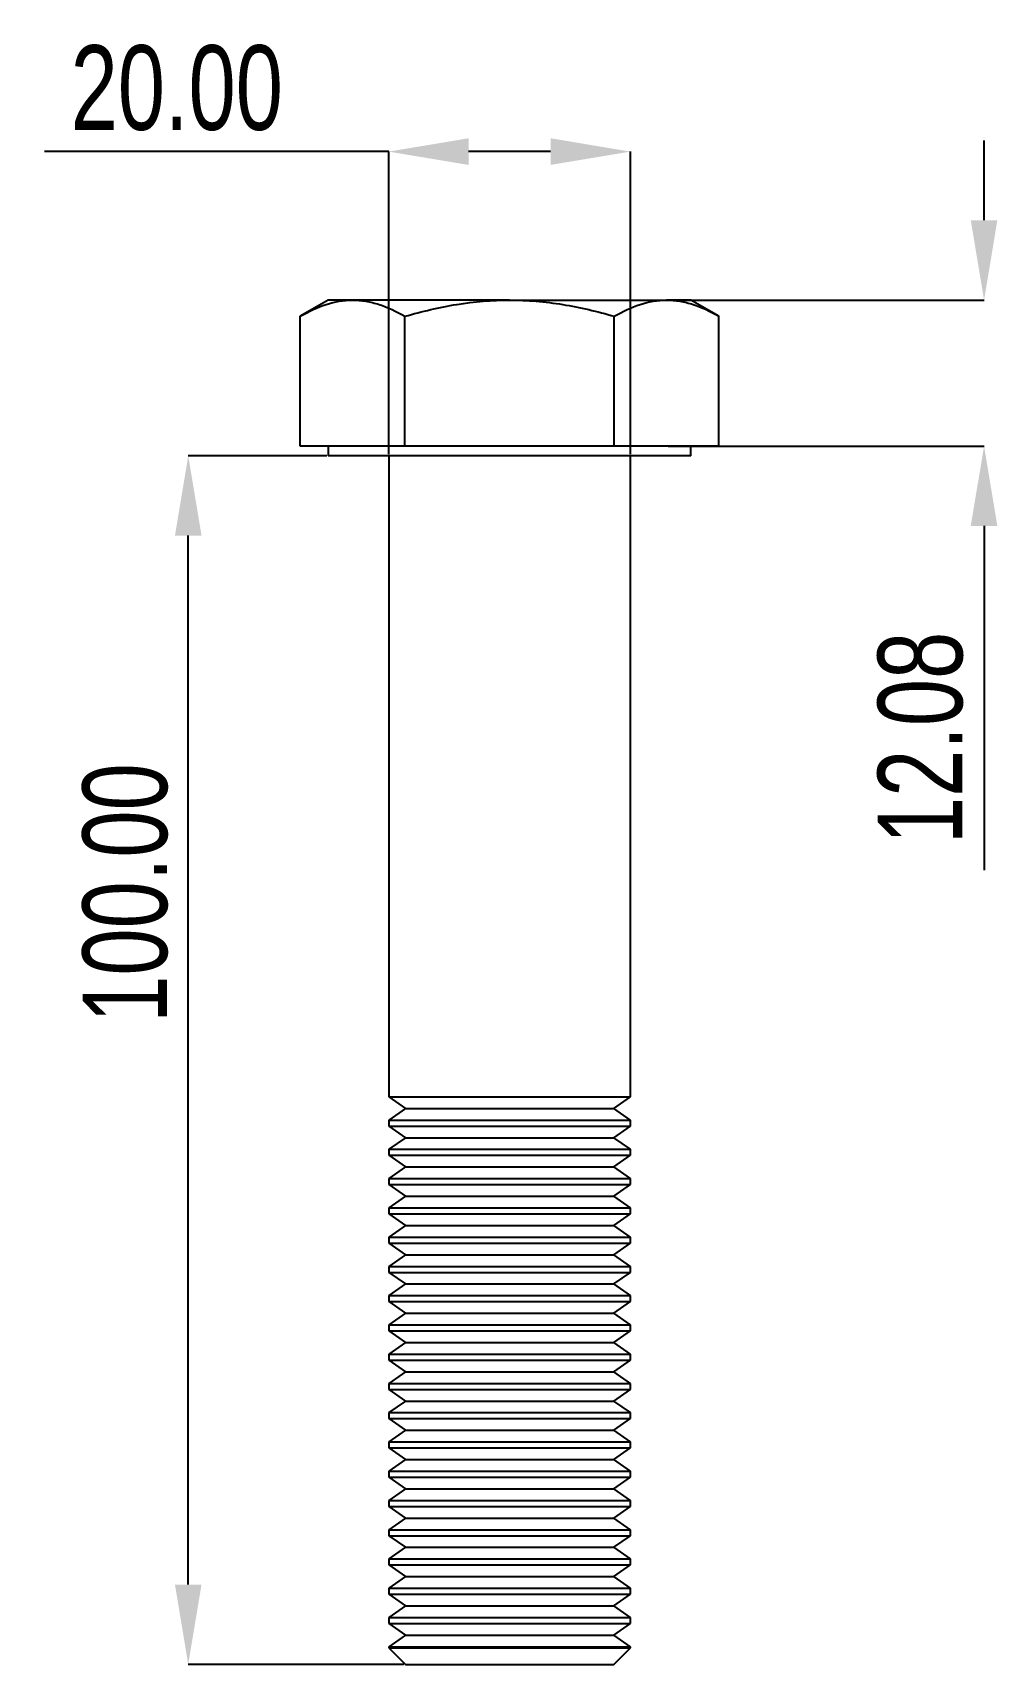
# Model space of a CAD drawing. Header units: millimetres. Extents: x 256 to 501, y 105 to 302.
# Drawn here: x 388.5 to 428.5, y 210.3 to 277.8 of the extents above; entities that cross this region are included whole.
import ezdxf

# ---------------------------------------------------------------- set-up
doc = ezdxf.new("R2010")
doc.units = ezdxf.units.MM
doc.header["$PDSIZE"] = -1
doc.styles.add('SLDTEXTSTYLE0', font='TXT', dxfattribs={"width": 0.75})
doc.dimstyles.new('SLDDIMSTYLE0', dxfattribs={"dimtxt": 3.5, "dimasz": 3.302, "dimexe": 0, "dimexo": 0.0625, "dimgap": 0.875, "dimtad": 1, "dimlfac": 2, "dimrnd": 1e-09, "dimzin": 4, "dimdsep": 46, "dimtxsty": 'SLDTEXTSTYLE0', "dimsah": 1, "dimcen": 0.09, "dimadec": 0, "dimazin": 1, "dimtfac": 1, "dimtofl": 0, "dimtmove": 0, "dimatfit": 3, "dimfxl": 1, "dimfrac": 2, "dimtolj": 1, "dimtzin": 12, "dimarcsym": 0})

# ---------------------------------------------------------------- blocks, each defined once
blk = doc.blocks.new('_D')
at = {"color": 0, "linetype": 'Continuous', "lineweight": -2, "transparency": 16777216}
for p, q in [((400.72, 260.337), (394.986, 260.337)), ((394.986, 213.639), (394.986, 257.035)), ((403.907, 210.337), (394.986, 210.337))]:
    blk.add_line(p, q, dxfattribs=at)
at = {"color": 0, "linetype": 'Continuous', "transparency": 16777216}
for points in [[(394.436, 257.035), (395.536, 257.035), (394.986, 260.337)], [(394.436, 213.639), (395.536, 213.639), (394.986, 210.337)]]:
    blk.add_solid(points, dxfattribs=at)
at = {"layer": 'Defpoints', "color": 0, "linetype": 'Continuous', "transparency": 16777216}
for p in [(394.986, 260.337), (400.782, 260.337), (403.969, 210.337)]:
    blk.add_point(p, dxfattribs=at)
at = {"color": 0, "linetype": 'Continuous', "lineweight": 18, "transparency": 16777216, "insert": (390.611, 242.248), "char_height": 3.5, "attachment_point": 2, "rotation": 90, "style": 'SLDTEXTSTYLE0'}
blk.add_mtext('\\A1;100.00', dxfattribs=at)
blk = doc.blocks.new('*D14')
at = {"color": 0, "lineweight": -2, "transparency": 16777216}
for p, q in [((403.282, 272.92), (389.043, 272.92)), ((403.282, 260.399), (403.282, 272.92)), ((409.98, 272.92), (406.584, 272.92)), ((413.282, 260.399), (413.282, 272.92))]:
    blk.add_line(p, q, dxfattribs=at)
at = {"color": 0, "transparency": 16777216}
for points in [[(406.584, 273.471), (406.584, 272.37), (403.282, 272.92)], [(409.98, 273.471), (409.98, 272.37), (413.282, 272.92)]]:
    blk.add_solid(points, dxfattribs=at)
at = {"layer": 'Defpoints', "color": 0, "transparency": 16777216}
for p in [(403.282, 272.92), (403.282, 260.337), (413.282, 260.337)]:
    blk.add_point(p, dxfattribs=at)
at = {"color": 0, "transparency": 16777216, "insert": (394.511, 275.545), "char_height": 3.5, "attachment_point": 5, "style": 'SLDTEXTSTYLE0'}
blk.add_mtext('\\A1;20.00', dxfattribs=at)
blk = doc.blocks.new('*D26')
at = {"color": 0, "lineweight": -2, "transparency": 16777216}
for p, q in [((427.914, 270.079), (427.914, 273.381)), ((414.84, 266.777), (427.914, 266.777)), ((414.84, 260.737), (427.914, 260.737)), ((427.914, 257.435), (427.914, 243.195))]:
    blk.add_line(p, q, dxfattribs=at)
at = {"color": 0, "transparency": 16777216}
for points in [[(427.363, 270.079), (428.464, 270.079), (427.914, 266.777)], [(427.363, 257.435), (428.464, 257.435), (427.914, 260.737)]]:
    blk.add_solid(points, dxfattribs=at)
at = {"layer": 'Defpoints', "color": 0, "transparency": 16777216}
for p in [(414.777, 266.777), (414.777, 260.737), (427.914, 260.737)]:
    blk.add_point(p, dxfattribs=at)
at = {"color": 0, "transparency": 16777216, "insert": (425.289, 248.664), "char_height": 3.5, "attachment_point": 5, "rotation": 90, "style": 'SLDTEXTSTYLE0'}
blk.add_mtext('\\A1;12.08', dxfattribs=at)

msp = doc.modelspace()

# ---------------------------------------------------------------- linework, layer by layer
at = {"color": 7, "linetype": 'Continuous', "lineweight": 25}
for p, q in [((400.7821, 266.7768), (399.6219, 266.1069)), ((401.7869, 266.7768), (400.7821, 266.7768)), ((408.2821, 266.7768), (401.7869, 266.7768)), ((408.2821, 266.7768), (414.7773, 266.7768)), ((415.7821, 266.7768), (414.7773, 266.7768)), ((416.9424, 266.1069), (415.7821, 266.7768)), ((399.6219, 260.7368), (399.6219, 266.1069)), ((403.952, 260.7368), (403.952, 266.1069)), ((412.6122, 260.7368), (412.6122, 266.1069)), ((416.9424, 260.7368), (416.9424, 266.1069)), ((401.7869, 260.7368), (399.6219, 260.7368)), ((400.7821, 260.7368), (400.7821, 260.3368)), ((403.952, 260.7368), (401.7869, 260.7368)), ((408.2821, 260.7368), (403.952, 260.7368)), ((412.6122, 260.7368), (408.2821, 260.7368)), ((414.7773, 260.7368), (412.6122, 260.7368)), ((416.9424, 260.7368), (414.7773, 260.7368)), ((415.7821, 260.3368), (415.7821, 260.7368)), ((415.7821, 260.3368), (400.7821, 260.3368)), ((403.2821, 260.3368), (403.2821, 233.8178)), ((413.2821, 233.8178), (413.2821, 260.3368)), ((403.2821, 233.8178), (403.9691, 233.3368)), ((403.2821, 233.8178), (413.2821, 233.8178)), ((412.5951, 233.3368), (413.2821, 233.8178)), ((403.9691, 233.3368), (403.2821, 232.8557)), ((403.9691, 233.3368), (412.5951, 233.3368)), ((413.2821, 232.8557), (412.5951, 233.3368)), ((403.2821, 232.8557), (403.2821, 232.6073)), ((403.2821, 232.8557), (413.2821, 232.8557)), ((403.2821, 232.6073), (403.9691, 232.1262)), ((403.2821, 232.6073), (413.2821, 232.6073)), ((412.5951, 232.1262), (413.2821, 232.6073)), ((413.2821, 232.6073), (413.2821, 232.8557)), ((403.9691, 232.1262), (403.2821, 231.6452)), ((403.2821, 231.6452), (403.2821, 231.3967)), ((403.2821, 231.6452), (413.2821, 231.6452)), ((403.9691, 232.1262), (412.5951, 232.1262)), ((413.2821, 231.6452), (412.5951, 232.1262)), ((413.2821, 231.3967), (413.2821, 231.6452)), ((403.2821, 231.3967), (403.9691, 230.9157)), ((403.2821, 231.3967), (413.2821, 231.3967)), ((403.9691, 230.9157), (403.2821, 230.4347)), ((403.9691, 230.9157), (412.5951, 230.9157)), ((412.5951, 230.9157), (413.2821, 231.3967)), ((413.2821, 230.4347), (412.5951, 230.9157)), ((403.2821, 230.4347), (403.2821, 230.1862)), ((403.2821, 230.4347), (413.2821, 230.4347)), ((413.2821, 230.1862), (413.2821, 230.4347)), ((403.2821, 230.1862), (403.9691, 229.7052)), ((403.2821, 230.1862), (413.2821, 230.1862)), ((403.9691, 229.7052), (403.2821, 229.2241)), ((403.9691, 229.7052), (412.5951, 229.7052)), ((412.5951, 229.7052), (413.2821, 230.1862)), ((413.2821, 229.2241), (412.5951, 229.7052)), ((403.2821, 229.2241), (403.2821, 228.9757)), ((403.2821, 229.2241), (413.2821, 229.2241)), ((403.2821, 228.9757), (403.9691, 228.4946)), ((403.2821, 228.9757), (413.2821, 228.9757)), ((412.5951, 228.4946), (413.2821, 228.9757)), ((413.2821, 228.9757), (413.2821, 229.2241)), ((403.9691, 228.4946), (403.2821, 228.0136)), ((403.9691, 228.4946), (412.5951, 228.4946)), ((413.2821, 228.0136), (412.5951, 228.4946)), ((403.2821, 228.0136), (403.2821, 227.7652)), ((403.2821, 228.0136), (413.2821, 228.0136)), ((403.2821, 227.7652), (403.9691, 227.2841)), ((403.2821, 227.7652), (413.2821, 227.7652)), ((412.5951, 227.2841), (413.2821, 227.7652)), ((413.2821, 227.7652), (413.2821, 228.0136)), ((403.9691, 227.2841), (403.2821, 226.8031)), ((403.9691, 227.2841), (412.5951, 227.2841)), ((413.2821, 226.8031), (412.5951, 227.2841)), ((403.2821, 226.8031), (403.2821, 226.5546)), ((403.2821, 226.8031), (413.2821, 226.8031)), ((403.2821, 226.5546), (403.9691, 226.0736)), ((403.2821, 226.5546), (413.2821, 226.5546)), ((412.5951, 226.0736), (413.2821, 226.5546)), ((413.2821, 226.5546), (413.2821, 226.8031)), ((403.9691, 226.0736), (403.2821, 225.5926)), ((403.2821, 225.5926), (403.2821, 225.3441)), ((403.2821, 225.5926), (413.2821, 225.5926)), ((403.9691, 226.0736), (412.5951, 226.0736)), ((413.2821, 225.5926), (412.5951, 226.0736)), ((413.2821, 225.3441), (413.2821, 225.5926)), ((403.2821, 225.3441), (403.9691, 224.8631)), ((403.2821, 225.3441), (413.2821, 225.3441)), ((403.9691, 224.8631), (403.2821, 224.382)), ((403.9691, 224.8631), (412.5951, 224.8631)), ((412.5951, 224.8631), (413.2821, 225.3441)), ((413.2821, 224.382), (412.5951, 224.8631)), ((403.2821, 224.382), (403.2821, 224.1336)), ((403.2821, 224.382), (413.2821, 224.382)), ((403.2821, 224.1336), (403.9691, 223.6525)), ((403.2821, 224.1336), (413.2821, 224.1336)), ((412.5951, 223.6525), (413.2821, 224.1336)), ((413.2821, 224.1336), (413.2821, 224.382)), ((403.9691, 223.6525), (403.2821, 223.1715)), ((403.9691, 223.6525), (412.5951, 223.6525)), ((413.2821, 223.1715), (412.5951, 223.6525)), ((403.2821, 223.1715), (403.2821, 222.9231)), ((403.2821, 223.1715), (413.2821, 223.1715)), ((403.2821, 222.9231), (403.9691, 222.442)), ((403.2821, 222.9231), (413.2821, 222.9231)), ((412.5951, 222.442), (413.2821, 222.9231)), ((413.2821, 222.9231), (413.2821, 223.1715)), ((403.9691, 222.442), (403.2821, 221.961)), ((403.9691, 222.442), (412.5951, 222.442)), ((413.2821, 221.961), (412.5951, 222.442)), ((403.2821, 221.961), (403.2821, 221.7125)), ((403.2821, 221.961), (413.2821, 221.961)), ((403.2821, 221.7125), (403.9691, 221.2315)), ((403.2821, 221.7125), (413.2821, 221.7125)), ((412.5951, 221.2315), (413.2821, 221.7125)), ((413.2821, 221.7125), (413.2821, 221.961)), ((403.9691, 221.2315), (403.2821, 220.7504)), ((403.2821, 220.7504), (403.2821, 220.502)), ((403.2821, 220.7504), (413.2821, 220.7504)), ((403.9691, 221.2315), (412.5951, 221.2315)), ((413.2821, 220.7504), (412.5951, 221.2315)), ((413.2821, 220.502), (413.2821, 220.7504)), ((403.2821, 220.502), (403.9691, 220.021)), ((403.2821, 220.502), (413.2821, 220.502)), ((412.5951, 220.021), (413.2821, 220.502)), ((403.9691, 220.021), (403.2821, 219.5399)), ((403.2821, 219.5399), (403.2821, 219.2915)), ((403.2821, 219.5399), (413.2821, 219.5399)), ((403.9691, 220.021), (412.5951, 220.021)), ((413.2821, 219.5399), (412.5951, 220.021)), ((413.2821, 219.2915), (413.2821, 219.5399)), ((403.2821, 219.2915), (403.9691, 218.8104)), ((403.2821, 219.2915), (413.2821, 219.2915)), ((403.9691, 218.8104), (403.2821, 218.3294)), ((403.9691, 218.8104), (412.5951, 218.8104)), ((412.5951, 218.8104), (413.2821, 219.2915)), ((413.2821, 218.3294), (412.5951, 218.8104)), ((403.2821, 218.3294), (403.2821, 218.081)), ((403.2821, 218.3294), (413.2821, 218.3294)), ((403.2821, 218.081), (403.9691, 217.5999)), ((403.2821, 218.081), (413.2821, 218.081)), ((412.5951, 217.5999), (413.2821, 218.081)), ((413.2821, 218.081), (413.2821, 218.3294)), ((403.9691, 217.5999), (403.2821, 217.1189)), ((403.9691, 217.5999), (412.5951, 217.5999)), ((413.2821, 217.1189), (412.5951, 217.5999)), ((403.2821, 217.1189), (403.2821, 216.8704)), ((403.2821, 217.1189), (413.2821, 217.1189)), ((403.2821, 216.8704), (403.9691, 216.3894)), ((403.2821, 216.8704), (413.2821, 216.8704)), ((412.5951, 216.3894), (413.2821, 216.8704)), ((413.2821, 216.8704), (413.2821, 217.1189)), ((403.9691, 216.3894), (403.2821, 215.9083)), ((403.9691, 216.3894), (412.5951, 216.3894)), ((413.2821, 215.9083), (412.5951, 216.3894)), ((403.2821, 215.9083), (403.2821, 215.6599)), ((403.2821, 215.9083), (413.2821, 215.9083)), ((403.2821, 215.6599), (403.9691, 215.1789)), ((403.2821, 215.6599), (413.2821, 215.6599)), ((412.5951, 215.1789), (413.2821, 215.6599)), ((413.2821, 215.6599), (413.2821, 215.9083)), ((403.9691, 215.1789), (403.2821, 214.6978)), ((403.2821, 214.6978), (403.2821, 214.4494)), ((403.2821, 214.6978), (413.2821, 214.6978)), ((403.9691, 215.1789), (412.5951, 215.1789)), ((413.2821, 214.6978), (412.5951, 215.1789)), ((413.2821, 214.4494), (413.2821, 214.6978)), ((403.2821, 214.4494), (403.9691, 213.9683)), ((403.2821, 214.4494), (413.2821, 214.4494)), ((412.5951, 213.9683), (413.2821, 214.4494)), ((403.9691, 213.9683), (403.2821, 213.4873)), ((403.2821, 213.4873), (403.2821, 213.2389)), ((403.2821, 213.4873), (413.2821, 213.4873)), ((403.9691, 213.9683), (412.5951, 213.9683)), ((413.2821, 213.4873), (412.5951, 213.9683)), ((413.2821, 213.2389), (413.2821, 213.4873)), ((403.2821, 213.2389), (403.9691, 212.7578)), ((403.2821, 213.2389), (413.2821, 213.2389)), ((403.9691, 212.7578), (403.2821, 212.2768)), ((403.9691, 212.7578), (412.5951, 212.7578)), ((412.5951, 212.7578), (413.2821, 213.2389)), ((413.2821, 212.2768), (412.5951, 212.7578)), ((403.2821, 212.2768), (403.2821, 212.0283)), ((403.2821, 212.2768), (413.2821, 212.2768)), ((403.2821, 212.0283), (403.9691, 211.5473)), ((403.2821, 212.0283), (413.2821, 212.0283)), ((412.5951, 211.5473), (413.2821, 212.0283)), ((413.2821, 212.0283), (413.2821, 212.2768)), ((403.9691, 211.5473), (403.2821, 211.0662)), ((403.9691, 211.5473), (412.5951, 211.5473)), ((413.2821, 211.0662), (412.5951, 211.5473)), ((403.2821, 211.0662), (403.2821, 211.0238)), ((403.2821, 211.0662), (413.2821, 211.0662)), ((403.2821, 211.0238), (403.9691, 210.3368)), ((403.2821, 211.0238), (408.2821, 211.0238)), ((408.2821, 211.0238), (413.2821, 211.0238)), ((412.5951, 210.3368), (413.2821, 211.0238)), ((413.2821, 211.0238), (413.2821, 211.0662)), ((403.9691, 210.3368), (408.2821, 210.3368)), ((408.2821, 210.3368), (412.5951, 210.3368))]:
    msp.add_line(p, q, dxfattribs=at)
for points, knots in [([(399.6219, 266.1069), (399.976, 266.3114), (400.3328, 266.4798), (401.0538, 266.7129), (401.4181, 266.7768), (401.7869, 266.7768)], [0, 0, 0, 0, 0.5, 0.5, 1, 1, 1, 1]), ([(401.7869, 266.7768), (401.9707, 266.7768), (402.1552, 266.7609), (402.5203, 266.6996), (402.7017, 266.6543), (403.2424, 266.4792), (403.5987, 266.3109), (403.952, 266.1069)], [0, 0, 0, 0, 0.25, 0.25, 0.5, 0.5, 1, 1, 1, 1]), ([(403.952, 266.1069), (404.6569, 266.3104), (405.3779, 266.4808), (406.8227, 266.7138), (407.5497, 266.7768), (408.2821, 266.7768)], [0, 0, 0, 0, 0.5, 0.5, 1, 1, 1, 1]), ([(408.2821, 266.7768), (408.6486, 266.7768), (409.0168, 266.7611), (409.754, 266.6992), (410.1187, 266.6533), (411.2027, 266.4773), (411.9119, 266.309), (412.6122, 266.1069)], [0, 0, 0, 0, 0.25, 0.25, 0.5, 0.5, 1, 1, 1, 1]), ([(412.6122, 266.1069), (412.9664, 266.3114), (413.3232, 266.4798), (414.0442, 266.7129), (414.4084, 266.7768), (414.7773, 266.7768)], [0, 0, 0, 0, 0.5, 0.5, 1, 1, 1, 1]), ([(414.7773, 266.7768), (414.961, 266.7768), (415.1456, 266.7609), (415.5107, 266.6996), (415.692, 266.6543), (416.2328, 266.4792), (416.5891, 266.3109), (416.9424, 266.1069)], [0, 0, 0, 0, 0.25, 0.25, 0.5, 0.5, 1, 1, 1, 1])]:
    msp.add_open_spline(points, degree=3, knots=knots, dxfattribs=at)

# ---------------------------------------------------------------- dimensions: what is measured, and where the dimension line sits
for p1, p2, distance, picture, middle in [((413.2821, 260.3368), (403.2821, 260.3368), -12.5836, '*D14', (394.5114, 275.5453)), ((414.7773, 266.7768), (414.7773, 260.7368), 13.1365, '*D26', (425.2888, 248.664))]:
    dim = msp.add_aligned_dim(p1=p1, p2=p2, distance=distance, dimstyle='SLDDIMSTYLE0')
    dim.commit()
    dim.dimension.update_dxf_attribs({"geometry": picture, "text_midpoint": middle})
at = {"color": 7, "linetype": 'Continuous', "lineweight": 18}
dim = msp.add_linear_dim(base=(394.9861, 260.3368), p1=(403.9691, 210.3368), p2=(400.7821, 260.3368), angle=270, dimstyle='SLDDIMSTYLE0', dxfattribs=at)
dim.commit()
dim.dimension.update_dxf_attribs({"geometry": '_D', "text_midpoint": (394.9861, 242.2479), "dimtype": 160})

doc.saveas('drawing.dxf')
